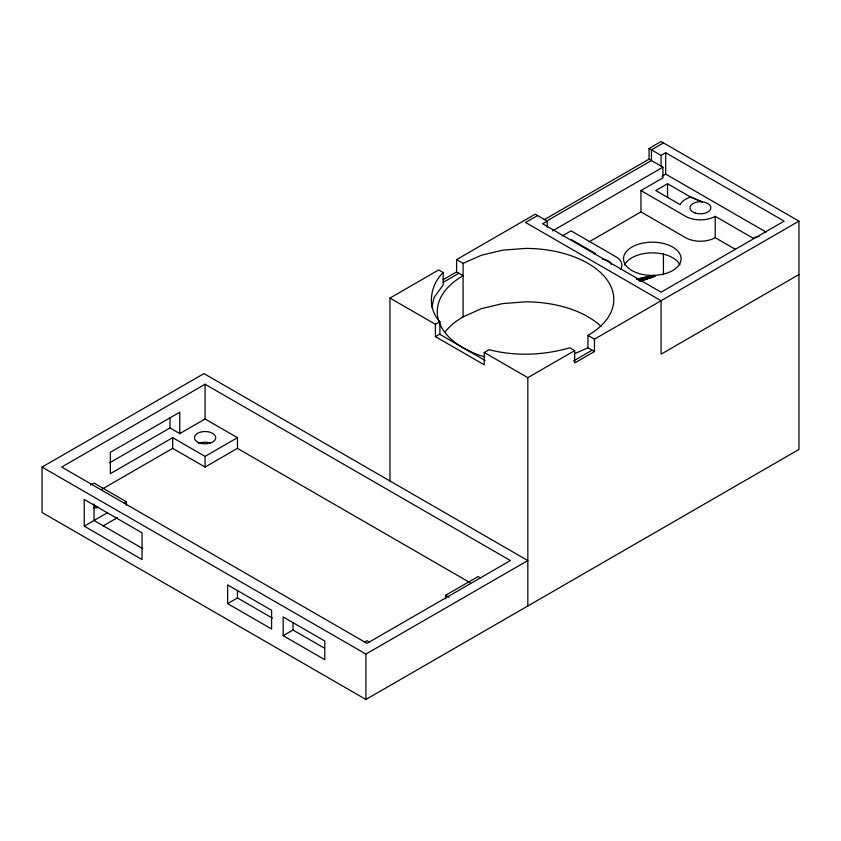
<?xml version="1.0" encoding="UTF-8"?>
<svg xmlns="http://www.w3.org/2000/svg" width="841" height="841" viewBox="0 0 841 841"><rect width="100%" height="100%" fill="white"/><g stroke="black" fill="none" stroke-linecap="round" stroke-linejoin="round"><path stroke-width="1.26" d="M389.961 480.947L389.961 298.061L438.676 269.929L443.175 272.526L443.175 284.868L434.051 297.577L431.896 307.018M663.433 274.597L663.444 253.73M544.253 219.669L649.052 159.159L649.052 148.479L661.079 141.53L798.95 221.13L798.95 449.451L365.909 699.47L42.05 512.495L42.05 467.081L203.974 373.593L527.833 560.569L365.909 654.056L42.05 467.081M443.175 272.526C429.877 285.267 426.566 307.838 439.906 321.704L439.906 334.035L435.407 336.631L435.407 324.29L389.961 298.061M205.078 384.253L61.656 467.06L367.002 643.354L510.424 560.548L205.078 384.253L205.078 418.986L237.467 437.677L237.467 448.369L470.098 582.676M443.154 279.685L456.589 271.937L456.589 259.596L535.233 214.182L547.27 221.13L547.27 227.07M109.687 462.76L169.977 427.943L179.764 433.599L205.078 418.986M546.65 221.046L651.449 160.547L651.449 149.856L663.475 142.917M547.27 221.13L542.645 223.801L661.079 292.184L784.148 221.13L665.704 152.747L661.079 155.417L649.052 148.479M90.691 485.026L94.045 483.091L126.423 501.783L126.423 505.346M237.467 437.677L205.078 456.379L172.689 437.677L110.371 473.662L110.371 452.29L179.764 412.227L179.764 433.599M443.228 282.313L458.902 273.272M101.908 489.231L172.689 448.369L205.078 467.06L237.467 448.369M552.495 230.928L662.929 167.17L662.929 177.861L640.958 190.55L640.958 211.911L589.12 241.84M662.004 176.253L665.704 174.119L766.098 232.084M562.303 235.953L571.092 230.876L615.738 256.652A20.941 12.089 0 0 1 620.479 269.541M667.554 183.737L655.759 190.55L680.18 204.647A20.941 12.089 0 0 1 690.661 197.078L702.046 201.808L690.661 197.078L667.554 183.737L667.554 197.561M84.226 526.151L142.055 559.538L142.055 532.837L84.226 499.438L84.226 526.151L107.438 512.747M124.195 503.076L126.423 501.783M435.407 324.29L439.906 321.704M102.98 526.014L117.498 517.625M435.407 336.631L484.258 364.836L484.258 352.495L489.126 349.688C515.48 356.573 543.728 355.301 569.82 347.796L574.687 350.613L574.687 362.944L594.461 351.527L594.461 339.196L587.954 335.433A88.284 50.975 0 0 0 607.086 279.885A88.284 50.975 0 0 0 525.52 248.421L502.676 250.155L481.378 255.254L463.097 263.349L456.589 259.596M484.258 352.495L527.833 377.662L574.687 350.613M594.461 339.196L798.95 221.13M573.467 360.978L592.148 350.192M227.648 603.617L271.59 628.994L271.59 610.293L227.648 584.915L227.648 603.617L237.467 597.951L272.4 618.114M798.95 274.555L661.079 354.156L661.079 300.731L525.52 222.466L537.63 215.569M283.165 635.67L324.805 659.712L324.805 641.01L283.165 616.968L283.165 635.67L292.983 630.004L324.489 648.19M364.773 641.977L367.002 640.684L369.241 641.977M445.656 598.834L445.656 595.27L478.045 576.579L480.274 577.872M444.71 332.405A88.284 50.975 0 0 1 463.097 316.899L481.378 308.668L502.676 303.58L525.52 301.845A88.284 50.975 0 0 1 601.147 326.518M574.235 353.851L587.954 347.775L594.461 351.527M640.884 280.873L646.634 278.802M640.085 281.325L655.297 276.079L640.443 280.852M640.874 280.905L651.06 277.541M639.917 280.862L654.519 276.069M640.432 280.421L646.645 278.655M640.264 280.337L649.715 277.782M639.023 280.61L648.884 277.919M639.202 280.421L650.44 277.404M639.118 280.305L651.575 277.036M654.298 275.375L653.289 275.406A28.794 16.62 0 0 1 626.713 251.165A28.794 16.62 0 0 1 676.343 249.661A28.794 16.62 0 0 1 654.298 275.375L636.721 279.412M638.876 280.242L652.448 276.752L638.824 280.053M638.855 280.148L652.448 276.752M637.015 279.023L653.289 275.406M649.052 159.159L662.929 167.17M640.958 190.55L685.604 216.326A20.941 12.089 0 0 0 715.207 216.326L753.147 238.224A10.47 6.045 0 0 1 759.066 236.521M640.958 211.911L685.604 237.688A20.941 12.089 0 0 0 715.207 237.688L735.297 249.283M571.092 239.433L595.512 253.53A20.941 12.089 0 0 0 594.135 253.772M456.589 271.937L463.097 275.69A88.284 50.975 0 0 0 484.931 356.994M439.601 334.213L485.141 360.505M445.656 595.27L449.01 597.205M142.802 548.637L94.045 520.484L94.045 503.948M715.207 216.326L715.207 237.688M665.704 152.747L665.704 174.119M661.079 155.417L661.079 166.108M587.954 335.433L587.954 347.775M527.833 377.662L527.833 605.983M463.097 263.349L463.097 316.899M365.909 654.056L365.909 699.47M292.983 622.519L292.983 630.004M237.467 590.466L237.467 597.951M205.078 456.379L205.078 467.06M172.689 437.677L172.689 448.369M169.977 417.893L169.977 427.943M98.408 507.386A10.628 6.139 0 0 1 93.404 507.911M198.518 443.533A10.628 6.139 0 0 1 210.576 443.112M94.686 506.345A10.628 6.139 0 0 1 97.209 506.608M624.485 265.178A28.794 16.62 0 0 1 652.038 252.857A28.794 16.62 0 0 1 679.959 264.894M602.577 259.238A10.47 6.045 0 0 1 611.323 264.463M198.192 442.355A10.628 6.139 0 0 0 215.538 438.792A10.628 6.139 0 0 0 201.514 431.896A10.628 6.139 0 0 0 198.192 442.355M695.171 213.004A10.47 6.045 0 0 0 710.876 207.78A10.47 6.045 0 0 0 695.171 202.544A10.47 6.045 0 0 0 695.171 213.004"/></g></svg>
